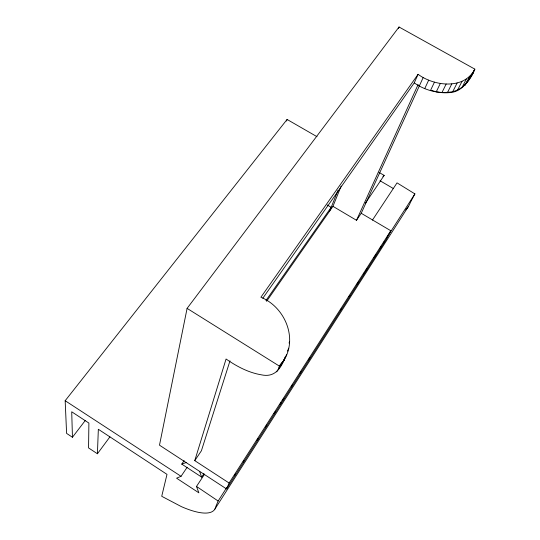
<?xml version="1.0" encoding="UTF-8"?>
<svg xmlns="http://www.w3.org/2000/svg" width="540" height="540" viewBox="0 0 540 540"><rect width="100%" height="100%" fill="white"/><g stroke="black" fill="none" stroke-linecap="round" stroke-linejoin="round"><path stroke-width="0.81" d="M317.014 136.694L287.084 119.455L65.171 400.721L66.596 433.39L72.448 437.258L71.719 411.784L88.897 423.07L88.56 447.917L97.416 453.769L98.341 429.273L166.995 474.37L161.723 496.294L181.406 506.642A73.143 22.12 36.9 0 0 215.851 506.466L218.14 501.019L226.773 487.539M226.544 488.936L229.095 483.01L194.758 460.647L226.071 359.006C236.669 366.37 248.42 372.647 261.266 374.807C273.469 377.501 279.625 370.352 284.236 359.849C297.803 337.19 284.351 306.848 260.888 297.236L418.082 74.317C434.214 86.265 464.265 89.984 474.829 69.127L399.033 27L187.097 308.381L159.489 445.183L226.544 488.936L386.282 239.429L390.798 230.742L361.226 213.273L423.185 77.517M278.478 369.299C278.788 364.23 284.418 361.861 285.161 356.981M286.625 121.055L287.084 119.455M229.986 360.848L201.413 450.758L194.758 460.647M398.412 28.559L399.033 27M329.697 210.992L338.087 190.175M266.571 301.313L332.951 206.334L341.172 186.037M418.082 74.317L414.248 82.883C423.893 89.627 435.807 93.292 447.599 92.3C461.275 91.881 470.245 81.135 474.829 69.127C469.368 79.515 462.8 92.077 449.449 92.624C443.408 93.177 437.231 92.455 431.527 90.362M289.035 343.022L289.676 341.53M287.449 351.149L288.731 348.199M332.951 206.334L356.501 220.293L418.122 84.53M424.724 88.661L428.686 80.15M430.421 90.626L434.45 82.141M436.226 91.908L440.323 83.437M442.004 92.468L446.162 84.017M447.599 92.3L451.811 83.855M452.871 91.409L457.144 82.971M457.697 89.822L462.011 81.378M461.957 87.581L466.31 79.137M283.514 360.632L286.659 354.618M372.431 220.111L397.035 182.871L414.896 193.894L410.36 202.493A59.103 36.248 36.2 0 1 405.729 209.932M473.148 73.19L464.792 85.34L469.928 76.295M276.656 371.851L284.236 359.849L279.342 366.086L187.097 308.381M214.893 509.085L408.389 206.469M229.095 483.01L390.798 230.742M234.502 475.483L235.406 474.066M243.135 462.004L244.04 460.586M256.763 440.728L258.127 438.595M265.397 427.248L266.76 425.122M274.03 413.775L275.393 411.642M279.936 404.555L281.3 402.421M282.663 400.295L284.026 398.169M291.296 386.822L292.66 384.689M299.93 373.343L301.293 371.216M308.57 359.87L309.926 357.737M340.375 310.216L341.28 308.799M349.009 296.737L349.92 295.319M356.731 284.681L358.553 281.846M363.548 274.043L364.46 272.626M365.364 271.202L367.187 268.367M373.997 257.728L375.82 254.894M379.91 248.508L381.274 246.382M383.542 242.831L384.453 241.414M386.269 238.579L414.896 193.894M464.792 85.34L472.79 72.927M462.301 87.683L463.171 86.359M184.126 460.62L181.757 464.11L201.663 477.11L203.985 473.6M187.178 467.235L181.049 476.314L176.58 478.19L198.882 492.831L196.493 486.439L204.383 474.491M356.501 220.293L361.226 213.273M365.324 203.31L384.176 175.385L379.067 172.442M265.977 300.497L331.175 207.326L327.226 204.984M262.832 298.195L414.248 82.883M97.416 453.769L109.937 436.846M72.448 437.258L85.239 420.538M469.638 77.753L470.691 76.754M382.928 176.384L384.176 175.385M181.757 464.11L186.125 462.564M379.985 180.725L393.579 188.663M65.171 400.721L181.049 476.314M196.493 486.439L218.14 501.019M199.537 471.312L201.663 477.11"/></g></svg>
